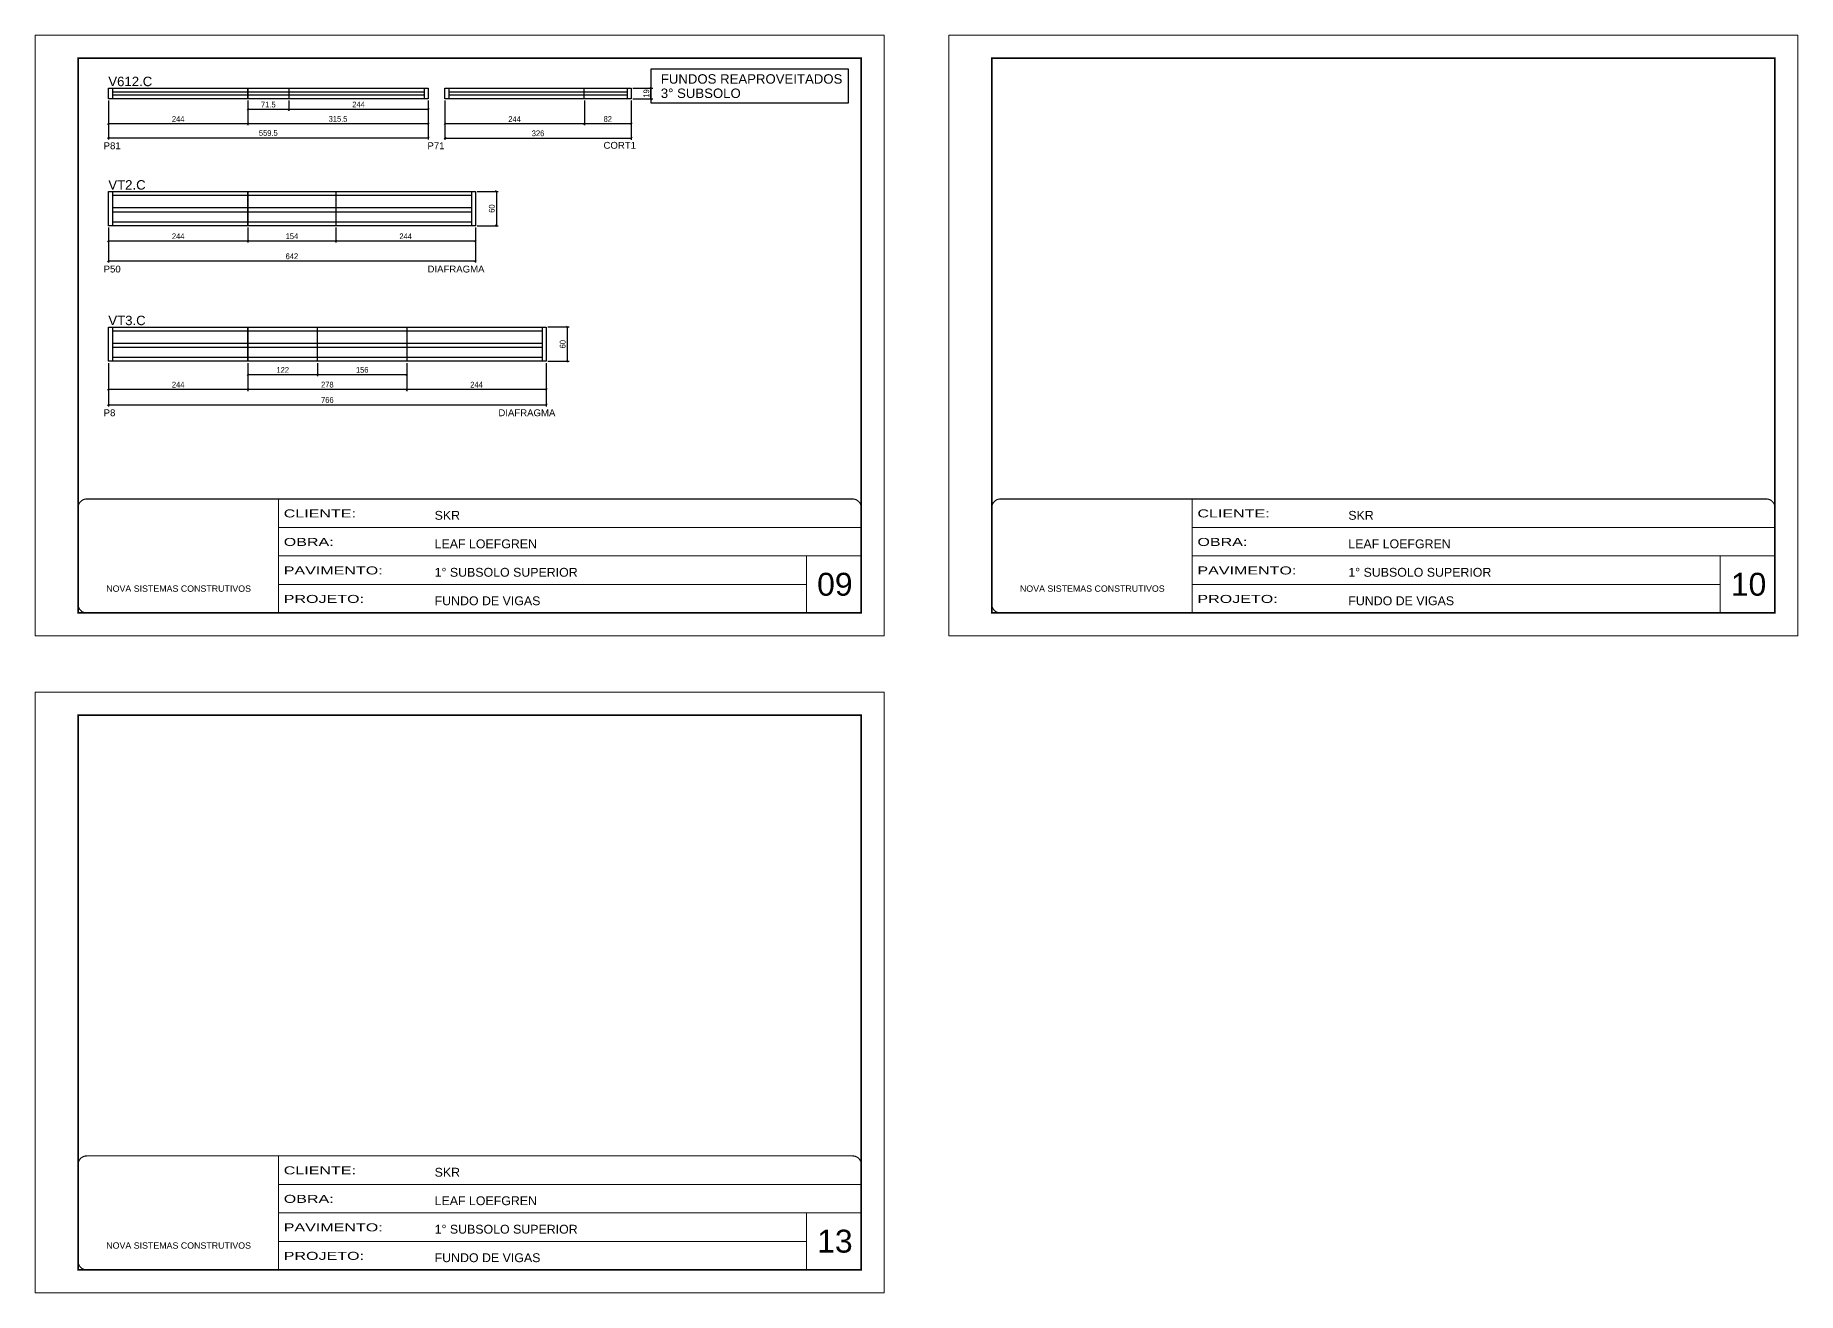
# Model space of a CAD drawing. Extents: x 1959 to 8212, y 239 to 4735.
# Drawn here: x 1959 to 5042, y 239 to 2438 of the extents above; entities that cross this region are included whole.
import ezdxf

# ---------------------------------------------------------------- set-up
doc = ezdxf.new("R2010")
doc.units = 0
doc.linetypes.add('CONTINUO', pattern=[0])
doc.linetypes.add('DASHED', pattern=[0.75, 0.5, -0.25])
for name, color, linetype in [('5', 5, 'Continuous'), ('COTA', 241, 'Continuous'), ('NOMENCLATURA', 7, 'Continuous'), ('Painéis', 200, 'Continuous'), ('SARR_2.2x7', 40, 'Continuous')]:
    doc.layers.add(name, color=color, linetype=linetype)
for name, color, linetype, lineweight in [('CARIMBO', 255, 'Continuous', 9), ('Folhas', 255, 'Continuous', 9), ('SARRAFO DE PRESSAO', 251, 'DASHED', 9)]:
    doc.layers.add(name, color=color, linetype=linetype, lineweight=lineweight)
doc.styles.add('ARIAL', font='arial.ttf')
doc.styles.add('COTA TECNICA', font='techl___.ttf', dxfattribs={"height": 10})
doc.styles.add('COTA TECNICA-50', font='techl___.ttf', dxfattribs={"height": 10})
doc.styles.get("Standard").update_dxf_attribs({"font": 'arial.ttf'})
doc.styles.add('Tecnologia', font='')
doc.styles.get('Tecnologia').set_extended_font_data('Forgotten Futurist')
doc.dimstyles.new('COTA PAINEL-50', dxfattribs={"dimtxt": 10, "dimasz": 3, "dimexe": 3, "dimexo": 3, "dimgap": 3, "dimtad": 1, "dimdec": 1, "dimzin": 12, "dimdsep": 46, "dimtxsty": 'COTA TECNICA-50', "dimblk1": 'OBLIQUE', "dimblk2": 'OBLIQUE', "dimsah": 1, "dimcen": 0.9, "dimclrd": 4, "dimclre": 4, "dimclrt": 240, "dimadec": 1, "dimazin": 3, "dimtfac": 1, "dimtdec": 1, "dimtmove": 0, "dimatfit": 3, "dimfxl": 1, "dimtolj": 1, "dimtzin": 12, "dimarcsym": 0})
doc.dimstyles.new('PAINEL', dxfattribs={"dimtxt": 10, "dimasz": 3, "dimexe": 3, "dimexo": 3, "dimgap": 3, "dimtad": 1, "dimdec": 1, "dimzin": 12, "dimdsep": 46, "dimtxsty": 'COTA TECNICA', "dimblk1": 'OBLIQUE', "dimblk2": 'OBLIQUE', "dimsah": 1, "dimcen": 0.9, "dimclrd": 4, "dimclre": 4, "dimclrt": 240, "dimadec": 1, "dimazin": 3, "dimtfac": 1, "dimtdec": 1, "dimtmove": 0, "dimatfit": 3, "dimfxl": 1, "dimtolj": 1, "dimtzin": 12, "dimarcsym": 0})

# ---------------------------------------------------------------- blocks, each defined once
blk = doc.blocks.new('9999999999')
at = {"color": 30, "linetype": 'CONTINUO'}
for p, q in [((98564.6, 34230.2), (98564.6, 34429.4)), ((98564.6, 34379.6), (99584, 34379.6)), ((98564.6, 34329.8), (99488, 34329.8)), ((99584, 34329.8), (99488, 34329.8)), ((99488, 34329.8), (99488, 34230.2)), ((98564.6, 34280), (99488, 34280))]:
    blk.add_line(p, q, dxfattribs=at)
at = {"color": 30, "linetype": 'CONTINUO', "const_width": 2}
blk.add_lwpolyline([(99584, 34230.2), (99584, 34414.4, 0.414214), (99569, 34429.4), (98229, 34429.4, 0.414214), (98214, 34414.4), (98214, 34245.2, 0.414214), (98229, 34230.2), (99584, 34230.2)], format="xyb", dxfattribs=at)
at = {"layer": 'Folhas'}
blk.add_lwpolyline([(98139, 34190.2), (99624, 34190.2), (99624, 35240.2), (98139, 35240.2)], close=True, dxfattribs=at)
at = {"layer": 'Folhas', "color": 30, "const_width": 3}
blk.add_lwpolyline([(98214, 34230.2), (99584, 34230.2), (99584, 35200.2), (98214, 35200.2)], close=True, dxfattribs=at)
at = {"color": 7, "linetype": 'Continuous', "ltscale": 5, "style": 'ARIAL'}
for s, height, p in [('SKR', 15.48, (98837.7, 34393.1)), ('LEAF LOEFGREN', 15.483, (98837.7, 34343.3)), ('1° SUBSOLO SUPERIOR', 15.483, (98837.7, 34293.5)), ('NOVA SISTEMAS CONSTRUTIVOS', 11.059, (98263.2, 34267.2)), ('FUNDO DE VIGAS', 15.483, (98837.7, 34243.7))]:
    blk.add_text(s, height=height, dxfattribs=at).set_placement(p)
at = {"layer": 'Folhas', "color": 7, "style": 'Tecnologia', "width": 1.5}
for s, p in [('CLIENTE:', (98573.7, 34397.2)), ('OBRA:', (98573.7, 34347.3)), ('PAVIMENTO:', (98573.7, 34297.5)), ('PROJETO:', (98573.7, 34247.7))]:
    blk.add_text(s, height=14, dxfattribs=at).set_placement(p)
blk = doc.blocks.new('_Oblique')
at = {"color": 0, "linetype": 'ByBlock', "lineweight": -2}
blk.add_line((-0.5, -0.5), (0.5, 0.5), dxfattribs=at)
blk = doc.blocks.new('*D328')
at = {"layer": 'COTA', "color": 4, "linetype": 'ByBlock', "lineweight": -2, "transparency": 16777216}
for p, q in [((2086.8, 2323.8), (2086.8, 2280.6)), ((2330.8, 2323.8), (2330.8, 2280.6)), ((2086.8, 2283.6), (2330.8, 2283.6))]:
    blk.add_line(p, q, dxfattribs=at)
at = {"layer": 'Defpoints', "color": 0, "linetype": 'ByBlock', "transparency": 16777216}
for p in [(2086.8, 2326.8), (2330.8, 2326.8), (2330.8, 2283.6)]:
    blk.add_point(p, dxfattribs=at)
at = {"layer": 'COTA', "color": 4, "linetype": 'ByBlock', "lineweight": -2, "transparency": 16777216, "xscale": 3, "yscale": 3, "zscale": 3, "rotation": 180}
blk.add_blockref('_Oblique', (2086.8, 2283.6), dxfattribs=at)
at = {"layer": 'COTA', "color": 4, "linetype": 'ByBlock', "lineweight": -2, "transparency": 16777216, "xscale": 3, "yscale": 3, "zscale": 3}
blk.add_blockref('_Oblique', (2330.8, 2283.6), dxfattribs=at)
at = {"layer": 'COTA', "color": 240, "linetype": 'ByBlock', "transparency": 16777216, "insert": (2208.8, 2291.7), "char_height": 10, "attachment_point": 5, "style": 'COTA TECNICA-50'}
blk.add_mtext('\\A1;244', dxfattribs=at)
blk = doc.blocks.new('*D329')
at = {"layer": 'COTA', "color": 4, "linetype": 'ByBlock', "lineweight": -2, "transparency": 16777216}
for p, q in [((2330.8, 2323.8), (2330.8, 2280.6)), ((2646.3, 2323.8), (2646.3, 2280.6)), ((2330.8, 2283.6), (2646.3, 2283.6))]:
    blk.add_line(p, q, dxfattribs=at)
at = {"layer": 'Defpoints', "color": 0, "linetype": 'ByBlock', "transparency": 16777216}
for p in [(2330.8, 2326.8), (2646.3, 2326.8), (2646.3, 2283.6)]:
    blk.add_point(p, dxfattribs=at)
at = {"layer": 'COTA', "color": 4, "linetype": 'ByBlock', "lineweight": -2, "transparency": 16777216, "xscale": 3, "yscale": 3, "zscale": 3, "rotation": 180}
blk.add_blockref('_Oblique', (2330.8, 2283.6), dxfattribs=at)
at = {"layer": 'COTA', "color": 4, "linetype": 'ByBlock', "lineweight": -2, "transparency": 16777216, "xscale": 3, "yscale": 3, "zscale": 3}
blk.add_blockref('_Oblique', (2646.3, 2283.6), dxfattribs=at)
at = {"layer": 'COTA', "color": 240, "linetype": 'ByBlock', "transparency": 16777216, "insert": (2488.5, 2291.8), "char_height": 10, "attachment_point": 5, "style": 'COTA TECNICA-50'}
blk.add_mtext('\\A1;315.5', dxfattribs=at)
blk = doc.blocks.new('*D330')
at = {"layer": 'COTA', "color": 4, "lineweight": -2, "transparency": 16777216}
for p, q in [((2086.8, 2323.8), (2086.8, 2256)), ((2646.3, 2323.8), (2646.3, 2256)), ((2086.8, 2259), (2646.3, 2259))]:
    blk.add_line(p, q, dxfattribs=at)
at = {"layer": 'Defpoints', "color": 0, "transparency": 16777216}
for p in [(2086.8, 2326.8), (2646.3, 2326.8), (2646.3, 2259)]:
    blk.add_point(p, dxfattribs=at)
at = {"layer": 'COTA', "color": 4, "lineweight": -2, "transparency": 16777216, "xscale": 3, "yscale": 3, "zscale": 3, "rotation": 180}
blk.add_blockref('_Oblique', (2086.8, 2259), dxfattribs=at)
at = {"layer": 'COTA', "color": 4, "lineweight": -2, "transparency": 16777216, "xscale": 3, "yscale": 3, "zscale": 3}
blk.add_blockref('_Oblique', (2646.3, 2259), dxfattribs=at)
at = {"layer": 'COTA', "color": 240, "transparency": 16777216, "insert": (2366.5, 2267.2), "char_height": 10, "attachment_point": 5, "style": 'COTA TECNICA'}
blk.add_mtext('\\A1;559.5', dxfattribs=at)
blk = doc.blocks.new('*D331')
at = {"layer": 'Defpoints', "color": 0, "transparency": 16777216}
for p in [(2330.8, 2326.8), (2402.3, 2326.8), (2402.3, 2308.8)]:
    blk.add_point(p, dxfattribs=at)
at = {"layer": 'Painéis', "color": 4, "lineweight": -2, "transparency": 16777216}
for p, q in [((2330.8, 2323.8), (2330.8, 2305.8)), ((2402.3, 2323.8), (2402.3, 2305.8)), ((2330.8, 2308.8), (2402.3, 2308.8))]:
    blk.add_line(p, q, dxfattribs=at)
at = {"layer": 'Painéis', "color": 4, "lineweight": -2, "transparency": 16777216, "xscale": 3, "yscale": 3, "zscale": 3, "rotation": 180}
blk.add_blockref('_Oblique', (2330.8, 2308.8), dxfattribs=at)
at = {"layer": 'Painéis', "color": 4, "lineweight": -2, "transparency": 16777216, "xscale": 3, "yscale": 3, "zscale": 3}
blk.add_blockref('_Oblique', (2402.3, 2308.8), dxfattribs=at)
at = {"layer": 'Painéis', "color": 240, "transparency": 16777216, "insert": (2366.5, 2316.9), "char_height": 10, "attachment_point": 5, "style": 'COTA TECNICA'}
blk.add_mtext('\\A1;71.5', dxfattribs=at)
blk = doc.blocks.new('*D333')
at = {"layer": 'Defpoints', "color": 0, "transparency": 16777216}
for p in [(2402.3, 2326.8), (2646.3, 2326.8), (2646.3, 2308.8)]:
    blk.add_point(p, dxfattribs=at)
at = {"layer": 'Painéis', "color": 4, "lineweight": -2, "transparency": 16777216}
for p, q in [((2402.3, 2323.8), (2402.3, 2305.8)), ((2646.3, 2323.8), (2646.3, 2305.8)), ((2402.3, 2308.8), (2646.3, 2308.8))]:
    blk.add_line(p, q, dxfattribs=at)
at = {"layer": 'Painéis', "color": 4, "lineweight": -2, "transparency": 16777216, "xscale": 3, "yscale": 3, "zscale": 3, "rotation": 180}
blk.add_blockref('_Oblique', (2402.3, 2308.8), dxfattribs=at)
at = {"layer": 'Painéis', "color": 4, "lineweight": -2, "transparency": 16777216, "xscale": 3, "yscale": 3, "zscale": 3}
blk.add_blockref('_Oblique', (2646.3, 2308.8), dxfattribs=at)
at = {"layer": 'Painéis', "color": 240, "transparency": 16777216, "insert": (2524.3, 2316.9), "char_height": 10, "attachment_point": 5, "style": 'COTA TECNICA'}
blk.add_mtext('\\A1;244', dxfattribs=at)
blk = doc.blocks.new('*D334')
at = {"layer": 'COTA', "color": 4, "lineweight": -2, "transparency": 16777216}
for p, q in [((2675.4, 2323.8), (2675.4, 2255.4)), ((3001.4, 2323.8), (3001.4, 2255.4)), ((2675.4, 2258.4), (3001.4, 2258.4))]:
    blk.add_line(p, q, dxfattribs=at)
at = {"layer": 'Defpoints', "color": 0, "transparency": 16777216}
for p in [(2675.4, 2326.8), (3001.4, 2326.8), (3001.4, 2258.4)]:
    blk.add_point(p, dxfattribs=at)
at = {"layer": 'COTA', "color": 4, "lineweight": -2, "transparency": 16777216, "xscale": 3, "yscale": 3, "zscale": 3, "rotation": 180}
blk.add_blockref('_Oblique', (2675.4, 2258.4), dxfattribs=at)
at = {"layer": 'COTA', "color": 4, "lineweight": -2, "transparency": 16777216, "xscale": 3, "yscale": 3, "zscale": 3}
blk.add_blockref('_Oblique', (3001.4, 2258.4), dxfattribs=at)
at = {"layer": 'COTA', "color": 240, "transparency": 16777216, "insert": (2838.4, 2266.6), "char_height": 10, "attachment_point": 5, "style": 'COTA TECNICA'}
blk.add_mtext('\\A1;326', dxfattribs=at)
blk = doc.blocks.new('*D335')
at = {"layer": 'COTA', "color": 4, "lineweight": -2, "transparency": 16777216}
for p, q in [((3004.4, 2345.8), (3039, 2345.8)), ((3036, 2326.8), (3036, 2345.8)), ((3004.4, 2326.8), (3039, 2326.8))]:
    blk.add_line(p, q, dxfattribs=at)
at = {"layer": 'Defpoints', "color": 0, "transparency": 16777216}
for p in [(3001.4, 2345.8), (3036, 2345.8), (3001.4, 2326.8)]:
    blk.add_point(p, dxfattribs=at)
at = {"layer": 'COTA', "color": 4, "lineweight": -2, "transparency": 16777216, "xscale": 3, "yscale": 3, "zscale": 3}
for p, rotation in [((3036, 2345.8), 90), ((3036, 2326.8), 270)]:
    blk.add_blockref('_Oblique', p, dxfattribs=dict(at, rotation=rotation))
at = {"layer": 'COTA', "color": 240, "transparency": 16777216, "insert": (3027.9, 2336.3), "char_height": 10, "attachment_point": 5, "rotation": 90, "style": 'COTA TECNICA'}
blk.add_mtext('\\A1;19', dxfattribs=at)
blk = doc.blocks.new('*D336')
at = {"layer": 'COTA', "color": 4, "lineweight": -2, "transparency": 16777216}
for p, q in [((2675.4, 2323.8), (2675.4, 2280.6)), ((2919.4, 2323.8), (2919.4, 2280.6)), ((2675.4, 2283.6), (2919.4, 2283.6))]:
    blk.add_line(p, q, dxfattribs=at)
at = {"layer": 'Defpoints', "color": 0, "transparency": 16777216}
for p in [(2675.4, 2326.8), (2919.4, 2326.8), (2919.4, 2283.6)]:
    blk.add_point(p, dxfattribs=at)
at = {"layer": 'COTA', "color": 4, "lineweight": -2, "transparency": 16777216, "xscale": 3, "yscale": 3, "zscale": 3, "rotation": 180}
blk.add_blockref('_Oblique', (2675.4, 2283.6), dxfattribs=at)
at = {"layer": 'COTA', "color": 4, "lineweight": -2, "transparency": 16777216, "xscale": 3, "yscale": 3, "zscale": 3}
blk.add_blockref('_Oblique', (2919.4, 2283.6), dxfattribs=at)
at = {"layer": 'COTA', "color": 240, "transparency": 16777216, "insert": (2797.4, 2291.6), "char_height": 10, "attachment_point": 5, "style": 'COTA TECNICA'}
blk.add_mtext('\\A1;244', dxfattribs=at)
blk = doc.blocks.new('*D337')
at = {"layer": 'COTA', "color": 4, "lineweight": -2, "transparency": 16777216}
for p, q in [((2919.4, 2323.8), (2919.4, 2280.6)), ((3001.4, 2323.8), (3001.4, 2280.6)), ((2919.4, 2283.6), (3001.4, 2283.6))]:
    blk.add_line(p, q, dxfattribs=at)
at = {"layer": 'Defpoints', "color": 0, "transparency": 16777216}
for p in [(2919.4, 2326.8), (3001.4, 2326.8), (3001.4, 2283.6)]:
    blk.add_point(p, dxfattribs=at)
at = {"layer": 'COTA', "color": 4, "lineweight": -2, "transparency": 16777216, "xscale": 3, "yscale": 3, "zscale": 3, "rotation": 180}
blk.add_blockref('_Oblique', (2919.4, 2283.6), dxfattribs=at)
at = {"layer": 'COTA', "color": 4, "lineweight": -2, "transparency": 16777216, "xscale": 3, "yscale": 3, "zscale": 3}
blk.add_blockref('_Oblique', (3001.4, 2283.6), dxfattribs=at)
at = {"layer": 'COTA', "color": 240, "transparency": 16777216, "insert": (2960.4, 2291.7), "char_height": 10, "attachment_point": 5, "style": 'COTA TECNICA'}
blk.add_mtext('\\A1;82', dxfattribs=at)
blk = doc.blocks.new('*D338')
at = {"layer": 'COTA', "color": 4, "linetype": 'ByBlock', "lineweight": -2, "transparency": 16777216}
for p, q in [((2086.8, 2102), (2086.8, 2075.5)), ((2330.8, 2102), (2330.8, 2075.5)), ((2086.8, 2078.5), (2330.8, 2078.5))]:
    blk.add_line(p, q, dxfattribs=at)
at = {"layer": 'Defpoints', "color": 0, "linetype": 'ByBlock', "transparency": 16777216}
for p in [(2086.8, 2105), (2330.8, 2105), (2330.8, 2078.5)]:
    blk.add_point(p, dxfattribs=at)
at = {"layer": 'COTA', "color": 4, "linetype": 'ByBlock', "lineweight": -2, "transparency": 16777216, "xscale": 3, "yscale": 3, "zscale": 3, "rotation": 180}
blk.add_blockref('_Oblique', (2086.8, 2078.5), dxfattribs=at)
at = {"layer": 'COTA', "color": 4, "linetype": 'ByBlock', "lineweight": -2, "transparency": 16777216, "xscale": 3, "yscale": 3, "zscale": 3}
blk.add_blockref('_Oblique', (2330.8, 2078.5), dxfattribs=at)
at = {"layer": 'COTA', "color": 240, "linetype": 'ByBlock', "transparency": 16777216, "insert": (2208.8, 2086.6), "char_height": 10, "attachment_point": 5, "style": 'COTA TECNICA-50'}
blk.add_mtext('\\A1;244', dxfattribs=at)
blk = doc.blocks.new('*D340')
at = {"layer": 'COTA', "color": 4, "lineweight": -2, "transparency": 16777216}
for p, q in [((2086.8, 2102), (2086.8, 2040.5)), ((2728.8, 2102), (2728.8, 2040.5)), ((2086.8, 2043.5), (2728.8, 2043.5))]:
    blk.add_line(p, q, dxfattribs=at)
at = {"layer": 'Defpoints', "color": 0, "transparency": 16777216}
for p in [(2086.8, 2105), (2728.8, 2105), (2728.8, 2043.5)]:
    blk.add_point(p, dxfattribs=at)
at = {"layer": 'COTA', "color": 4, "lineweight": -2, "transparency": 16777216, "xscale": 3, "yscale": 3, "zscale": 3, "rotation": 180}
blk.add_blockref('_Oblique', (2086.8, 2043.5), dxfattribs=at)
at = {"layer": 'COTA', "color": 4, "lineweight": -2, "transparency": 16777216, "xscale": 3, "yscale": 3, "zscale": 3}
blk.add_blockref('_Oblique', (2728.8, 2043.5), dxfattribs=at)
at = {"layer": 'COTA', "color": 240, "transparency": 16777216, "insert": (2407.8, 2051.6), "char_height": 10, "attachment_point": 5, "style": 'COTA TECNICA'}
blk.add_mtext('\\A1;642', dxfattribs=at)
blk = doc.blocks.new('*D341')
at = {"layer": 'Defpoints', "color": 0, "transparency": 16777216}
for p in [(2330.8, 2105), (2484.8, 2105), (2484.8, 2078.5)]:
    blk.add_point(p, dxfattribs=at)
at = {"layer": 'Painéis', "color": 4, "lineweight": -2, "transparency": 16777216}
for p, q in [((2330.8, 2102), (2330.8, 2075.5)), ((2484.8, 2102), (2484.8, 2075.5)), ((2330.8, 2078.5), (2484.8, 2078.5))]:
    blk.add_line(p, q, dxfattribs=at)
at = {"layer": 'Painéis', "color": 4, "lineweight": -2, "transparency": 16777216, "xscale": 3, "yscale": 3, "zscale": 3, "rotation": 180}
blk.add_blockref('_Oblique', (2330.8, 2078.5), dxfattribs=at)
at = {"layer": 'Painéis', "color": 4, "lineweight": -2, "transparency": 16777216, "xscale": 3, "yscale": 3, "zscale": 3}
blk.add_blockref('_Oblique', (2484.8, 2078.5), dxfattribs=at)
at = {"layer": 'Painéis', "color": 240, "transparency": 16777216, "insert": (2407.8, 2086.6), "char_height": 10, "attachment_point": 5, "style": 'COTA TECNICA'}
blk.add_mtext('\\A1;154', dxfattribs=at)
blk = doc.blocks.new('*D342')
at = {"layer": 'Defpoints', "color": 0, "transparency": 16777216}
for p in [(2484.8, 2105), (2728.8, 2105), (2728.8, 2078.5)]:
    blk.add_point(p, dxfattribs=at)
at = {"layer": 'Painéis', "color": 4, "lineweight": -2, "transparency": 16777216}
for p, q in [((2484.8, 2102), (2484.8, 2075.5)), ((2728.8, 2102), (2728.8, 2075.5)), ((2484.8, 2078.5), (2728.8, 2078.5))]:
    blk.add_line(p, q, dxfattribs=at)
at = {"layer": 'Painéis', "color": 4, "lineweight": -2, "transparency": 16777216, "xscale": 3, "yscale": 3, "zscale": 3, "rotation": 180}
blk.add_blockref('_Oblique', (2484.8, 2078.5), dxfattribs=at)
at = {"layer": 'Painéis', "color": 4, "lineweight": -2, "transparency": 16777216, "xscale": 3, "yscale": 3, "zscale": 3}
blk.add_blockref('_Oblique', (2728.8, 2078.5), dxfattribs=at)
at = {"layer": 'Painéis', "color": 240, "transparency": 16777216, "insert": (2606.8, 2086.6), "char_height": 10, "attachment_point": 5, "style": 'COTA TECNICA'}
blk.add_mtext('\\A1;244', dxfattribs=at)
blk = doc.blocks.new('*D343')
at = {"layer": 'COTA', "color": 4, "lineweight": -2, "transparency": 16777216}
for p, q in [((2731.8, 2165), (2768.6, 2165)), ((2765.6, 2165), (2765.6, 2105)), ((2731.8, 2105), (2768.6, 2105))]:
    blk.add_line(p, q, dxfattribs=at)
at = {"layer": 'Defpoints', "color": 0, "transparency": 16777216}
for p in [(2728.8, 2165), (2728.8, 2105), (2765.6, 2105)]:
    blk.add_point(p, dxfattribs=at)
at = {"layer": 'COTA', "color": 4, "lineweight": -2, "transparency": 16777216, "xscale": 3, "yscale": 3, "zscale": 3}
for p, rotation in [((2765.6, 2165), 90), ((2765.6, 2105), 270)]:
    blk.add_blockref('_Oblique', p, dxfattribs=dict(at, rotation=rotation))
at = {"layer": 'COTA', "color": 240, "transparency": 16777216, "insert": (2757.5, 2135), "char_height": 10, "attachment_point": 5, "rotation": 90, "style": 'COTA TECNICA'}
blk.add_mtext('\\A1;60', dxfattribs=at)
blk = doc.blocks.new('*D344')
at = {"layer": 'COTA', "color": 4, "linetype": 'ByBlock', "lineweight": -2, "transparency": 16777216}
for p, q in [((2086.8, 1865), (2086.8, 1816.1)), ((2330.8, 1865), (2330.8, 1816.1)), ((2086.8, 1819.1), (2330.8, 1819.1))]:
    blk.add_line(p, q, dxfattribs=at)
at = {"layer": 'Defpoints', "color": 0, "linetype": 'ByBlock', "transparency": 16777216}
for p in [(2086.8, 1868), (2330.8, 1868), (2330.8, 1819.1)]:
    blk.add_point(p, dxfattribs=at)
at = {"layer": 'COTA', "color": 4, "linetype": 'ByBlock', "lineweight": -2, "transparency": 16777216, "xscale": 3, "yscale": 3, "zscale": 3, "rotation": 180}
blk.add_blockref('_Oblique', (2086.8, 1819.1), dxfattribs=at)
at = {"layer": 'COTA', "color": 4, "linetype": 'ByBlock', "lineweight": -2, "transparency": 16777216, "xscale": 3, "yscale": 3, "zscale": 3}
blk.add_blockref('_Oblique', (2330.8, 1819.1), dxfattribs=at)
at = {"layer": 'COTA', "color": 240, "linetype": 'ByBlock', "transparency": 16777216, "insert": (2208.8, 1827.2), "char_height": 10, "attachment_point": 5, "style": 'COTA TECNICA-50'}
blk.add_mtext('\\A1;244', dxfattribs=at)
blk = doc.blocks.new('*D345')
at = {"layer": 'COTA', "color": 4, "lineweight": -2, "transparency": 16777216}
for p, q in [((2086.8, 1865), (2086.8, 1789.2)), ((2852.8, 1865), (2852.8, 1789.2)), ((2086.8, 1792.2), (2852.8, 1792.2))]:
    blk.add_line(p, q, dxfattribs=at)
at = {"layer": 'Defpoints', "color": 0, "transparency": 16777216}
for p in [(2086.8, 1868), (2852.8, 1868), (2852.8, 1792.2)]:
    blk.add_point(p, dxfattribs=at)
at = {"layer": 'COTA', "color": 4, "lineweight": -2, "transparency": 16777216, "xscale": 3, "yscale": 3, "zscale": 3, "rotation": 180}
blk.add_blockref('_Oblique', (2086.8, 1792.2), dxfattribs=at)
at = {"layer": 'COTA', "color": 4, "lineweight": -2, "transparency": 16777216, "xscale": 3, "yscale": 3, "zscale": 3}
blk.add_blockref('_Oblique', (2852.8, 1792.2), dxfattribs=at)
at = {"layer": 'COTA', "color": 240, "transparency": 16777216, "insert": (2469.8, 1800.3), "char_height": 10, "attachment_point": 5, "style": 'COTA TECNICA'}
blk.add_mtext('\\A1;766', dxfattribs=at)
blk = doc.blocks.new('*D346')
at = {"layer": 'Defpoints', "color": 0, "transparency": 16777216}
for p in [(2330.8, 1868), (2608.8, 1868), (2608.8, 1819.1)]:
    blk.add_point(p, dxfattribs=at)
at = {"layer": 'Painéis', "color": 4, "lineweight": -2, "transparency": 16777216}
for p, q in [((2330.8, 1865), (2330.8, 1816.1)), ((2608.8, 1865), (2608.8, 1816.1)), ((2330.8, 1819.1), (2608.8, 1819.1))]:
    blk.add_line(p, q, dxfattribs=at)
at = {"layer": 'Painéis', "color": 4, "lineweight": -2, "transparency": 16777216, "xscale": 3, "yscale": 3, "zscale": 3, "rotation": 180}
blk.add_blockref('_Oblique', (2330.8, 1819.1), dxfattribs=at)
at = {"layer": 'Painéis', "color": 4, "lineweight": -2, "transparency": 16777216, "xscale": 3, "yscale": 3, "zscale": 3}
blk.add_blockref('_Oblique', (2608.8, 1819.1), dxfattribs=at)
at = {"layer": 'Painéis', "color": 240, "transparency": 16777216, "insert": (2469.8, 1827.2), "char_height": 10, "attachment_point": 5, "style": 'COTA TECNICA'}
blk.add_mtext('\\A1;278', dxfattribs=at)
blk = doc.blocks.new('*D347')
at = {"layer": 'Defpoints', "color": 0, "transparency": 16777216}
for p in [(2608.8, 1868), (2852.8, 1868), (2852.8, 1819.1)]:
    blk.add_point(p, dxfattribs=at)
at = {"layer": 'Painéis', "color": 4, "lineweight": -2, "transparency": 16777216}
for p, q in [((2608.8, 1865), (2608.8, 1816.1)), ((2852.8, 1865), (2852.8, 1816.1)), ((2608.8, 1819.1), (2852.8, 1819.1))]:
    blk.add_line(p, q, dxfattribs=at)
at = {"layer": 'Painéis', "color": 4, "lineweight": -2, "transparency": 16777216, "xscale": 3, "yscale": 3, "zscale": 3, "rotation": 180}
blk.add_blockref('_Oblique', (2608.8, 1819.1), dxfattribs=at)
at = {"layer": 'Painéis', "color": 4, "lineweight": -2, "transparency": 16777216, "xscale": 3, "yscale": 3, "zscale": 3}
blk.add_blockref('_Oblique', (2852.8, 1819.1), dxfattribs=at)
at = {"layer": 'Painéis', "color": 240, "transparency": 16777216, "insert": (2730.8, 1827.2), "char_height": 10, "attachment_point": 5, "style": 'COTA TECNICA'}
blk.add_mtext('\\A1;244', dxfattribs=at)
blk = doc.blocks.new('*D348')
at = {"layer": 'COTA', "color": 4, "lineweight": -2, "transparency": 16777216}
for p, q in [((2855.8, 1928), (2892.6, 1928)), ((2889.6, 1928), (2889.6, 1868)), ((2855.8, 1868), (2892.6, 1868))]:
    blk.add_line(p, q, dxfattribs=at)
at = {"layer": 'Defpoints', "color": 0, "transparency": 16777216}
for p in [(2852.8, 1928), (2852.8, 1868), (2889.6, 1868)]:
    blk.add_point(p, dxfattribs=at)
at = {"layer": 'COTA', "color": 4, "lineweight": -2, "transparency": 16777216, "xscale": 3, "yscale": 3, "zscale": 3}
for p, rotation in [((2889.6, 1928), 90), ((2889.6, 1868), 270)]:
    blk.add_blockref('_Oblique', p, dxfattribs=dict(at, rotation=rotation))
at = {"layer": 'COTA', "color": 240, "transparency": 16777216, "insert": (2881.5, 1898), "char_height": 10, "attachment_point": 5, "rotation": 90, "style": 'COTA TECNICA'}
blk.add_mtext('\\A1;60', dxfattribs=at)
blk = doc.blocks.new('*D349')
at = {"layer": 'COTA', "color": 4, "lineweight": -2, "transparency": 16777216}
for p, q in [((2330.8, 1865), (2330.8, 1841.8)), ((2452.8, 1865), (2452.8, 1841.8)), ((2330.8, 1844.8), (2452.8, 1844.8))]:
    blk.add_line(p, q, dxfattribs=at)
at = {"layer": 'Defpoints', "color": 0, "transparency": 16777216}
for p in [(2330.8, 1868), (2452.8, 1868), (2452.8, 1844.8)]:
    blk.add_point(p, dxfattribs=at)
at = {"layer": 'COTA', "color": 4, "lineweight": -2, "transparency": 16777216, "xscale": 3, "yscale": 3, "zscale": 3, "rotation": 180}
blk.add_blockref('_Oblique', (2330.8, 1844.8), dxfattribs=at)
at = {"layer": 'COTA', "color": 4, "lineweight": -2, "transparency": 16777216, "xscale": 3, "yscale": 3, "zscale": 3}
blk.add_blockref('_Oblique', (2452.8, 1844.8), dxfattribs=at)
at = {"layer": 'COTA', "color": 240, "transparency": 16777216, "insert": (2391.8, 1852.9), "char_height": 10, "attachment_point": 5, "style": 'COTA TECNICA'}
blk.add_mtext('\\A1;122', dxfattribs=at)
blk = doc.blocks.new('*D350')
at = {"layer": 'COTA', "color": 4, "lineweight": -2, "transparency": 16777216}
for p, q in [((2452.8, 1865), (2452.8, 1841.8)), ((2608.8, 1865), (2608.8, 1841.8)), ((2452.8, 1844.8), (2608.8, 1844.8))]:
    blk.add_line(p, q, dxfattribs=at)
at = {"layer": 'Defpoints', "color": 0, "transparency": 16777216}
for p in [(2452.8, 1868), (2608.8, 1868), (2608.8, 1844.8)]:
    blk.add_point(p, dxfattribs=at)
at = {"layer": 'COTA', "color": 4, "lineweight": -2, "transparency": 16777216, "xscale": 3, "yscale": 3, "zscale": 3, "rotation": 180}
blk.add_blockref('_Oblique', (2452.8, 1844.8), dxfattribs=at)
at = {"layer": 'COTA', "color": 4, "lineweight": -2, "transparency": 16777216, "xscale": 3, "yscale": 3, "zscale": 3}
blk.add_blockref('_Oblique', (2608.8, 1844.8), dxfattribs=at)
at = {"layer": 'COTA', "color": 240, "transparency": 16777216, "insert": (2530.8, 1853), "char_height": 10, "attachment_point": 5, "style": 'COTA TECNICA'}
blk.add_mtext('\\A1;156', dxfattribs=at)

msp = doc.modelspace()

# ---------------------------------------------------------------- linework, layer by layer
at = {"layer": 'NOMENCLATURA', "linetype": 'Continuous'}
msp.add_lwpolyline([(3036.44, 2379.41), (3380.94, 2379.41), (3380.94, 2319.39), (3036.44, 2319.39)], close=True, dxfattribs=at)
at = {"layer": 'Painéis'}
for p, q in [((2330.8, 2345.85), (2646.3, 2345.85)), ((2330.8, 2326.85), (2330.8, 2345.85)), ((2402.3, 2345.85), (2402.3, 2326.85)), ((2646.3, 2345.85), (2646.3, 2326.85)), ((2675.35, 2326.85), (2675.35, 2345.85)), ((2675.35, 2345.85), (3001.35, 2345.85)), ((2919.35, 2326.85), (2919.35, 2345.85)), ((3001.35, 2345.85), (3001.35, 2326.85)), ((2646.3, 2326.85), (2330.8, 2326.85)), ((3001.35, 2326.85), (2675.35, 2326.85)), ((2330.8, 2164.97), (2728.8, 2164.97)), ((2330.8, 2104.97), (2330.8, 2164.97)), ((2484.8, 2164.97), (2484.8, 2104.97)), ((2728.8, 2164.97), (2728.8, 2104.97)), ((2728.8, 2104.97), (2330.8, 2104.97)), ((2330.8, 1927.99), (2852.8, 1927.99)), ((2330.8, 1867.99), (2330.8, 1927.99)), ((2452.8, 1867.99), (2452.8, 1927.99)), ((2608.8, 1927.99), (2608.8, 1867.99)), ((2852.8, 1927.99), (2852.8, 1867.99)), ((2852.8, 1867.99), (2330.8, 1867.99))]:
    msp.add_line(p, q, dxfattribs=at)
for points in [[(2330.8, 2326.85), (2086.8, 2326.85), (2086.8, 2345.85), (2330.8, 2345.85)], [(2330.8, 2104.97), (2086.8, 2104.97), (2086.8, 2164.97), (2330.8, 2164.97)], [(2330.8, 1867.99), (2086.8, 1867.99), (2086.8, 1927.99), (2330.8, 1927.99)]]:
    msp.add_lwpolyline(points, close=True, dxfattribs=at)
at = {"layer": 'SARR_2.2x7', "linetype": 'Continuous'}
for p, q in [((2093.8, 2345.85), (2093.8, 2326.85)), ((2639.3, 2345.85), (2639.3, 2326.85)), ((2682.35, 2345.85), (2682.35, 2326.85)), ((2994.35, 2345.85), (2994.35, 2326.85)), ((2330.8, 2338.85), (2093.8, 2338.85)), ((2093.8, 2333.85), (2330.8, 2333.85)), ((2639.3, 2338.85), (2330.8, 2338.85)), ((2330.8, 2333.85), (2639.3, 2333.85)), ((2994.35, 2338.85), (2682.35, 2338.85)), ((2682.35, 2333.85), (2994.35, 2333.85)), ((2093.8, 2164.97), (2093.8, 2104.97)), ((2721.8, 2164.97), (2721.8, 2104.97)), ((2330.8, 2157.97), (2093.8, 2157.97)), ((2093.8, 2136.65), (2330.8, 2136.65)), ((2093.8, 2129.65), (2330.8, 2129.65)), ((2484.8, 2157.97), (2330.8, 2157.97)), ((2330.8, 2136.65), (2484.8, 2136.65)), ((2330.8, 2129.65), (2484.8, 2129.65)), ((2721.8, 2157.97), (2484.8, 2157.97)), ((2484.8, 2136.65), (2721.8, 2136.65)), ((2484.8, 2129.65), (2721.8, 2129.65)), ((2093.8, 2111.97), (2330.8, 2111.97)), ((2330.8, 2111.97), (2484.8, 2111.97)), ((2484.8, 2111.97), (2721.8, 2111.97)), ((2093.8, 1927.99), (2093.8, 1867.99)), ((2330.8, 1920.99), (2093.8, 1920.99)), ((2608.8, 1920.99), (2330.8, 1920.99)), ((2845.8, 1920.99), (2608.8, 1920.99)), ((2845.8, 1927.99), (2845.8, 1867.99)), ((2093.8, 1899.67), (2330.8, 1899.67)), ((2093.8, 1892.67), (2330.8, 1892.67)), ((2330.8, 1899.67), (2608.8, 1899.67)), ((2330.8, 1892.67), (2608.8, 1892.67)), ((2608.8, 1899.67), (2845.8, 1899.67)), ((2608.8, 1892.67), (2845.8, 1892.67)), ((2093.8, 1874.99), (2330.8, 1874.99)), ((2330.8, 1874.99), (2608.8, 1874.99)), ((2608.8, 1874.99), (2845.8, 1874.99))]:
    msp.add_line(p, q, dxfattribs=at)

# ---------------------------------------------------------------- block references
at = {"layer": 'SARRAFO DE PRESSAO', "color": 6, "linetype": 'ByBlock'}
for p in [(-96180.21, -32802.14), (-94581.71, -32802.14), (-96180.21, -33950.71)]:
    msp.add_blockref('9999999999', p, dxfattribs=at)

# ---------------------------------------------------------------- texts
at = {"layer": '5', "linetype": 'Continuous'}
for s, p in [('P81', (2078.42, 2238.85)), ('CORT1', (2952.96, 2239.64)), ('P71', (2644.89, 2238.85)), ('P50', (2078.42, 2023.32)), ('DIAFRAGMA', (2645.06, 2023.32)), ('P8', (2078.42, 1772.01)), ('DIAFRAGMA', (2769.06, 1772.01))]:
    msp.add_text(s, height=12, rotation=359.99996, dxfattribs=at).set_placement(p)
at = {"layer": 'CARIMBO', "style": 'ARIAL'}
for s, p in [('09', (3326.63, 1458.21)), ('10', (4925.13, 1458.21)), ('13', (3326.63, 309.64))]:
    msp.add_text(s, height=40, dxfattribs=at).set_placement(p)
at = {"layer": 'NOMENCLATURA', "linetype": 'Continuous'}
for s, p in [('V612.C', (2086.6, 2349.09)), ('3° SUBSOLO', (3053.19, 2328.41)), ('FUNDOS REAPROVEITADOS', (3053.19, 2353.44)), ('VT2.C', (2086.6, 2168.21)), ('VT3.C', (2086.6, 1931.23))]:
    msp.add_text(s, height=16.5, dxfattribs=at).set_placement(p)

# ---------------------------------------------------------------- dimensions: what is measured, and where the dimension line sits
at = {"layer": 'COTA'}
for base, p1, p2, picture, middle in [((3035.98, 2345.85), (3001.35, 2326.85), (3001.35, 2345.85), '*D335', (3027.89, 2336.35)), ((2765.61, 2104.97), (2728.8, 2164.97), (2728.8, 2104.97), '*D343', (2757.5, 2134.97)), ((2889.61, 1867.99), (2852.8, 1927.99), (2852.8, 1867.99), '*D348', (2881.5, 1897.99))]:
    dim = msp.add_linear_dim(base=base, p1=p1, p2=p2, angle=90, dimstyle='PAINEL', dxfattribs=at)
    dim.commit()
    dim.dimension.update_dxf_attribs({"geometry": picture, "text_midpoint": middle})
at = {"layer": 'COTA', "color": 1, "linetype": 'ByBlock'}
for base, p1, p2, picture, middle in [((2330.8, 2283.63), (2086.8, 2326.85), (2330.8, 2326.85), '*D328', (2208.8, 2291.7)), ((2646.3, 2283.63), (2330.8, 2326.85), (2646.3, 2326.85), '*D329', (2488.55, 2291.85)), ((2330.8, 2078.54), (2086.8, 2104.97), (2330.8, 2104.97), '*D338', (2208.8, 2086.61)), ((2330.8, 1819.14), (2086.8, 1867.99), (2330.8, 1867.99), '*D344', (2208.8, 1827.21))]:
    dim = msp.add_linear_dim(base=base, p1=p1, p2=p2, dimstyle='COTA PAINEL-50', override={"dimarcsym": 1}, dxfattribs=at)
    dim.commit()
    dim.dimension.update_dxf_attribs({"geometry": picture, "text_midpoint": middle})
at = {"layer": 'COTA'}
for base, p1, p2, picture, middle in [((2646.3, 2259.05), (2086.8, 2326.85), (2646.3, 2326.85), '*D330', (2366.55, 2267.19)), ((3001.35, 2258.42), (2675.35, 2326.85), (3001.35, 2326.85), '*D334', (2838.35, 2266.64)), ((2919.35, 2283.56), (2675.35, 2326.85), (2919.35, 2326.85), '*D336', (2797.35, 2291.63)), ((2728.8, 2043.52), (2086.8, 2104.97), (2728.8, 2104.97), '*D340', (2407.8, 2051.62)), ((2852.8, 1792.21), (2086.8, 1867.99), (2852.8, 1867.99), '*D345', (2469.8, 1800.32)), ((2452.8, 1844.84), (2330.8, 1867.99), (2452.8, 1867.99), '*D349', (2391.8, 1852.9))]:
    dim = msp.add_linear_dim(base=base, p1=p1, p2=p2, dimstyle='PAINEL', dxfattribs=at)
    dim.commit()
    dim.dimension.update_dxf_attribs({"geometry": picture, "text_midpoint": middle})
for base, p1, p2, picture, middle in [((3001.35, 2283.56), (2919.35, 2326.85), (3001.35, 2326.85), '*D337', (2960.35, 2291.65)), ((2608.8, 1844.84), (2452.8, 1867.99), (2608.8, 1867.99), '*D350', (2530.8, 1852.95))]:
    dim = msp.add_linear_dim(base=base, p1=p1, p2=p2, dimstyle='PAINEL', override={"dimtmove": 1}, dxfattribs=at)
    dim.commit()
    dim.dimension.update_dxf_attribs({"geometry": picture, "text_midpoint": middle})
at = {"layer": 'Painéis'}
for base, p1, p2, picture, middle in [((2402.3, 2308.81), (2330.8, 2326.85), (2402.3, 2326.85), '*D331', (2366.55, 2316.92)), ((2484.8, 2078.54), (2330.8, 2104.97), (2484.8, 2104.97), '*D341', (2407.8, 2086.65)), ((2608.8, 1819.14), (2330.8, 1867.99), (2608.8, 1867.99), '*D346', (2469.8, 1827.23))]:
    dim = msp.add_linear_dim(base=base, p1=p1, p2=p2, dimstyle='PAINEL', dxfattribs=at)
    dim.commit()
    dim.dimension.update_dxf_attribs({"geometry": picture, "text_midpoint": middle})
for base, p1, p2, picture, middle in [((2646.3, 2308.81), (2402.3, 2326.85), (2646.3, 2326.85), '*D333', (2524.3, 2316.89)), ((2728.8, 2078.54), (2484.8, 2104.97), (2728.8, 2104.97), '*D342', (2606.8, 2086.61)), ((2852.8, 1819.14), (2608.8, 1867.99), (2852.8, 1867.99), '*D347', (2730.8, 1827.21))]:
    dim = msp.add_linear_dim(base=base, p1=p1, p2=p2, dimstyle='PAINEL', override={"dimtmove": 1}, dxfattribs=at)
    dim.commit()
    dim.dimension.update_dxf_attribs({"geometry": picture, "text_midpoint": middle})

doc.saveas('drawing.dxf')
